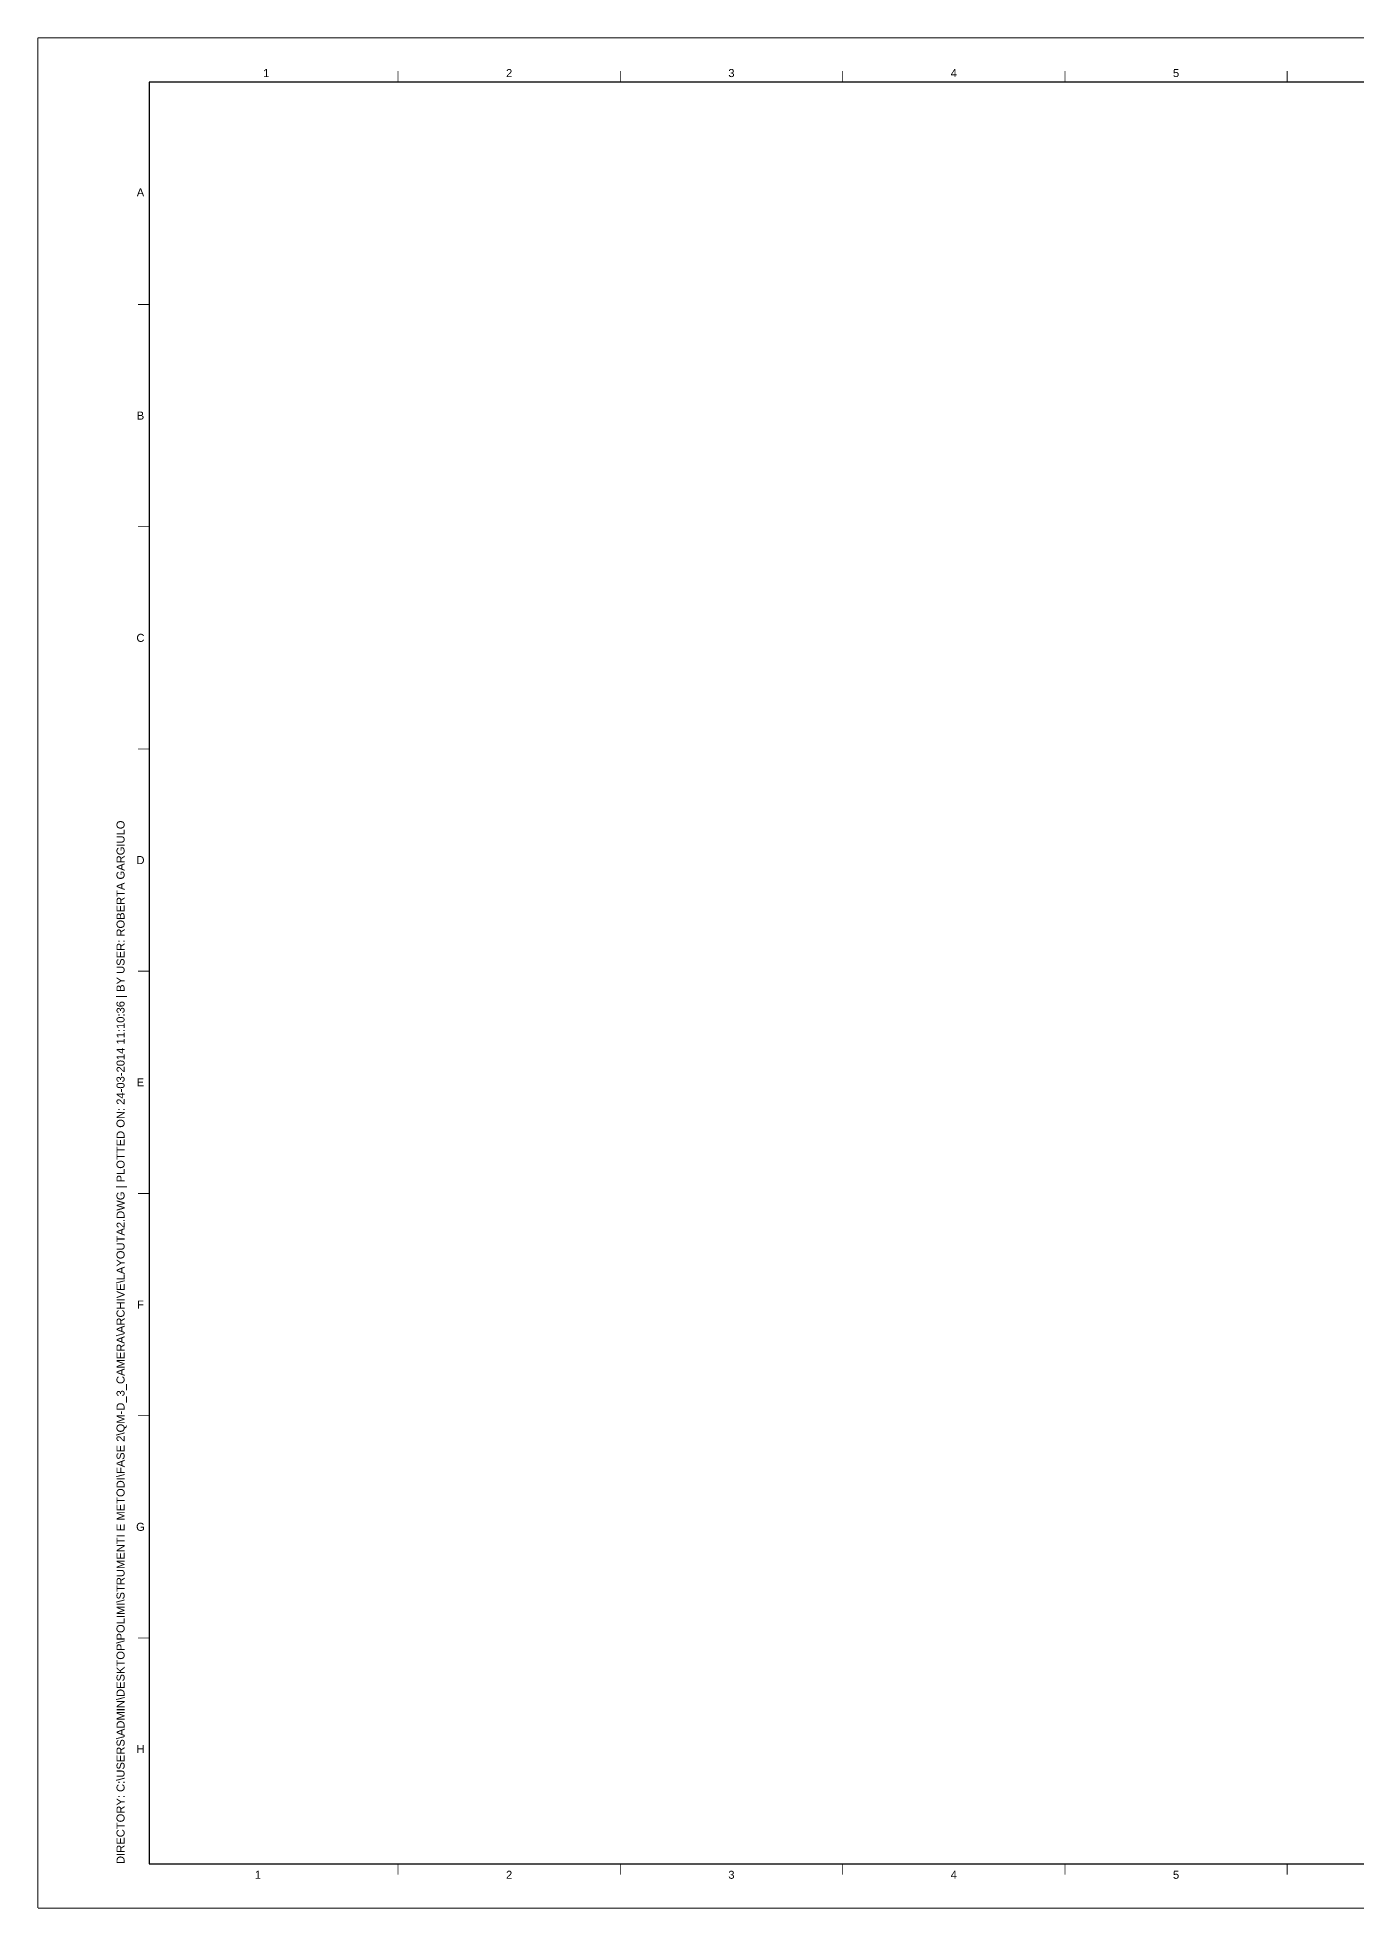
# Paper-space layout 'A000' of a CAD drawing. Header units: millimetres. Extents: x -1 to 593, y -2 to 419.
# Drawn here: x -0.9 to 295.8, y -1.8 to 419.2 of the extents above; entities that cross this region are included whole.
import ezdxf
from ezdxf.enums import TextEntityAlignment as Align

# ---------------------------------------------------------------- set-up
doc = ezdxf.new("R2010")
doc.units = ezdxf.units.MM
doc.header["$MEASUREMENT"] = 0
doc.layers.add('G-ANNO-NPLT', color=210, linetype='Continuous', plot=False)
doc.layers.add('G-ANNO-TEXT', color=3, linetype='Continuous')
doc.layers.add('G-ANNO-TTLB', color=3, linetype='Continuous')
doc.styles.add('ARIAL', font='arial.ttf')

psp = doc.layouts.new('A000')

# ---------------------------------------------------------------- linework, layer by layer
at = {"layer": 'G-ANNO-NPLT', "const_width": 0.18}
for points in [[(590.23, 419.11), (-0.77, 419.11)], [(-0.77, -1.69), (-0.77, 419.11)], [(592.43, -1.69), (-0.77, -1.69)]]:
    psp.add_lwpolyline(points, dxfattribs=at)
at = {"layer": 'G-ANNO-TTLB'}
for p, q in [((24.23, 409.11), (24.23, 8.31)), ((580.23, 409.11), (24.23, 409.11)), ((24.23, 8.31), (580.23, 8.31))]:
    psp.add_line(p, q, dxfattribs=at)
at = {"layer": 'G-ANNO-TTLB', "const_width": 0.18, "flags": 128}
for points in [[(80.23, 411.61), (80.23, 409.11)], [(130.23, 411.61), (130.23, 409.11)], [(180.23, 411.61), (180.23, 409.11)], [(230.23, 411.61), (230.23, 409.11)], [(280.23, 411.61), (280.23, 409.11)], [(-0.77, 403.61), (-0.77, 401.11)], [(24.23, 359.11), (21.73, 359.11)], [(24.23, 359.11), (21.73, 359.11)], [(24.23, 309.11), (21.73, 309.11)], [(24.23, 259.11), (21.73, 259.11)], [(24.23, 209.11), (21.73, 209.11)], [(24.23, 159.11), (21.73, 159.11)], [(24.23, 109.11), (21.73, 109.11)], [(24.23, 59.11), (21.73, 59.11)], [(80.23, 8.31), (80.23, 5.81)], [(130.23, 8.31), (130.23, 5.81)], [(180.23, 8.31), (180.23, 5.81)], [(230.23, 8.31), (230.23, 5.81)], [(280.23, 8.31), (280.23, 5.81)]]:
    psp.add_lwpolyline(points, dxfattribs=at)

# ---------------------------------------------------------------- texts
at = {"layer": 'G-ANNO-TEXT', "style": 'ARIAL'}
for s, p in [('1', (50.58, 411.18)), ('2', (105.23, 411.18)), ('3', (155.23, 411.18)), ('4', (205.23, 411.18)), ('5', (255.23, 411.18)), ('A', (22.31, 384.33)), ('B', (22.31, 334.11)), ('C', (22.31, 284.11)), ('D', (22.31, 234.11)), ('E', (22.31, 184.11)), ('F', (22.31, 134.11)), ('G', (22.31, 84.11)), ('H', (22.31, 34.11)), ('1', (48.72, 5.82)), ('2', (105.23, 5.82)), ('3', (155.23, 5.82)), ('4', (205.23, 5.82)), ('5', (255.23, 5.82))]:
    psp.add_text(s, height=1.8, dxfattribs=at).set_placement(p, align=Align.MIDDLE_CENTER)
at = {"layer": 'G-ANNO-TEXT', "insert": (16.93, 8.25), "char_height": 1.8, "attachment_point": 1, "rotation": 90, "style": 'ARIAL'}
psp.add_mtext_dynamic_manual_height_columns('DIRECTORY: C:\\\\USERS\\\\ADMIN\\\\DESKTOP\\\\POLIMI\\\\STRUMENTI E METODI\\\\FASE 2\\\\QM-D_3_CAMERA\\\\ARCHIVE\\\\LAYOUTA2.DWG | PLOTTED ON: 24-03-2014 11:10:36 | BY USER: ROBERTA GARGIULO', width=412.209, gutter_width=9, heights=[0], dxfattribs=at)

doc.saveas('drawing.dxf')
